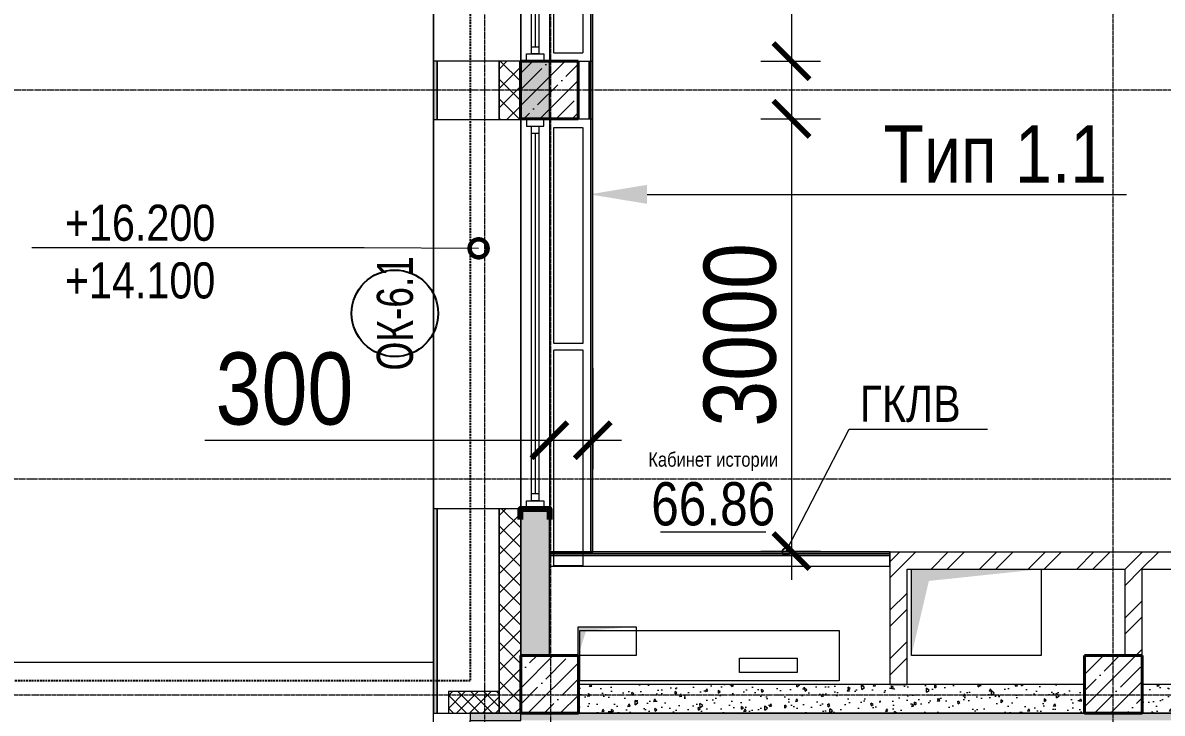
# Model space of a CAD drawing. Header units: millimetres. Extents: x -231292 to 573618, y -153144 to 564035.
# Drawn here: x 92826 to 100728, y 434777 to 439568 of the extents above; entities that cross this region are included whole.
import ezdxf
from ezdxf import colors
from ezdxf.entities.mleader import LeaderData, LeaderLine
from ezdxf.enums import TextEntityAlignment as Align
from ezdxf.math import Vec2, Vec3

# ---------------------------------------------------------------- set-up
doc = ezdxf.new("R2010")
doc.units = ezdxf.units.MM
for name, pattern in [('CENTER2', [28.575, 19.05, -3.175, 3.175, -3.175]), ('DASHED', [19.05, 12.7, -6.35]), ('HIDDEN2', [4.7625, 3.175, -1.5875])]:
    doc.linetypes.add(name, pattern=pattern)
doc.layers.get('0').update_dxf_attribs({"color": 250})
doc.layers.get('Defpoints').update_dxf_attribs({"color": 250})
for name, color, linetype, lineweight in [('A-AREA', 250, 'Continuous', 15), ('A-Wall_Материал_Газоблок_Контур', 250, 'Continuous', 0), ('АР_Колонны', 250, 'Continuous', 35), ('АР_Окна', 250, 'Continuous', 5), ('АР_Окна марка', 250, 'Continuous', 9), ('АР_Отопительные приборы', 250, 'HIDDEN2', 0), ('АР_площадь пом', 250, 'Continuous', 5), ('АР_Размеры обшивки', 250, 'Continuous', 5), ('АР_Стены ЖБ', 250, 'Continuous', 35), ('АР_Стены кирпич', 250, 'Continuous', 20), ('АР_Стены ПЕНОблок', 250, 'Continuous', 20), ('АР_Стены_дефшов', 250, 'Continuous', 0), ('АР_Тонкая', 250, 'Continuous', 5), ('АР_Утеплитель', 250, 'Continuous', 0), ('АР_ФАСАД', 250, 'Continuous', 9), ('АР_Штриховка', 250, 'Continuous', 0), ('Зашивка радиаторов тип 1 (фанера и МДФ)', 250, 'Continuous', 0), ('Зашивки ГКЛ на всю высоту', 250, 'Continuous', 0), ('КМ_Фахверки', 250, 'Continuous', 80), ('Марка окна', 250, 'Continuous', 0), ('ОВ_коллекторы', 250, 'Continuous', 30), ('ОВ_Отопление', 250, 'Continuous', 0), ('ОВ_Шахты_блок 4.1', 250, 'Continuous', 5), ('Размеры зашивки ГКЛ', 250, 'Continuous', 0), ('РД_Оси_100', 250, 'Continuous', 0)]:
    doc.layers.add(name, color=color, linetype=linetype, lineweight=lineweight)
doc.layers.add('АР_Делит', color=250, linetype='Continuous', lineweight=0, plot=False)
doc.layers.add('РД_Витраж_проем', color=250, linetype='Continuous', lineweight=0, plot=False)
doc.styles.add('Arial_09', font='ARIALN.TTF', dxfattribs={"width": 0.9})
doc.styles.add('Isocpeur3', font='isocpeur.ttf')
doc.styles.add('style1', font='ARIALN.TTF')
doc.dimstyles.new('Dim200_ареал', dxfattribs={"dimscale": 100, "dimtxt": 5, "dimasz": 2.5, "dimexe": 2, "dimexo": 2, "dimgap": 1, "dimtad": 1, "dimzin": 12, "dimdsep": 46, "dimtxsty": 'style1', "dimblk": 'ARCHTICK', "dimcen": 3, "dimdle": 2, "dimclrd": 256, "dimclre": 256, "dimaunit": 1, "dimadec": 0, "dimazin": 3, "dimtfac": 1, "dimtmove": 1, "dimatfit": 3, "dimldrblk": 'OPEN30', "dimfxl": 5, "dimfxlon": 1, "dimtolj": 1, "dimtzin": 0, "dimlwd": 9, "dimlwe": 9, "dimarcsym": 0})
pattern_1 = [(45, (50428.77, 366201.75), (-112.2532, 112.2532), []), (45, (50541.02, 366201.75), (-112.2532, 112.2532), [198.4375, -39.6875, 0, -39.6875])]

# ---------------------------------------------------------------- blocks, each defined once
blk = doc.blocks.new('otv')
at = {"linetype": 'Continuous'}
blk.add_lwpolyline([(0, -1), (0, 0), (1, 0), (1, -1)], close=True, dxfattribs=at)
blk.add_solid([(0, -1), (0, 0), (0.1346, -0.1366), (1, 0)], dxfattribs=at)
blk = doc.blocks.new('_DotSmall')
at = {"color": 0, "linetype": 'ByBlock', "const_width": 0.5}
blk.add_lwpolyline([(-0.0625, 0, 1), (0.0625, 0, 1)], format="xyb", close=True, dxfattribs=at)
blk = doc.blocks.new('Ф_пеноблок 200')
at = {"layer": 'КМ_Фахверки'}
blk.add_lwpolyline([(0, -75), (0, 0), (200, 0), (200, -75)], dxfattribs=at)
blk = doc.blocks.new('СОШ_2200_АР_ОСИ_М100_28.05.24')
at = {"layer": 'РД_Оси_100', "linetype": 'CENTER2'}
for p, q in [((49960, -6155), (49960, 139938.679)), ((-5954.958, 72900), (95715.503, 72900))]:
    blk.add_line(p, q, dxfattribs=at)
for points in [[(45530, 139938.679), (45600, 139538.679), (45600, -6163.457)], [(46060, -6163.105), (46060, 139538.679), (46130, 139938.679)], [(119910, 70200), (-5954.958, 70200)], [(95715.503, 68700), (-5454.958, 68700), (-5954.958, 68850)]]:
    blk.add_lwpolyline(points, dxfattribs=at)
blk = doc.blocks.new('Bottom_L_1500')
at = {"layer": 'АР_Отопительные приборы'}
blk.add_lwpolyline([(750, -100), (-750, -100), (-750, 100), (750, 100)], close=True, dxfattribs=at)
blk = doc.blocks.new('_ArchTick')
at = {"color": 0, "linetype": 'ByBlock', "const_width": 0.15}
blk.add_lwpolyline([(-0.5, -0.5), (0.5, 0.5)], dxfattribs=at)
blk = doc.blocks.new('*D1065')
at = {"layer": 'Defpoints', "color": 0, "transparency": 16777216}
for p in [(96478.8, 437496.2), (96778.8, 437496.2), (96778.8, 436671.2)]:
    blk.add_point(p, dxfattribs=at)
at = {"layer": 'АР_Размеры обшивки', "lineweight": 9, "transparency": 16777216}
for p, q in [((96478.8, 437171.2), (96478.8, 436471.2)), ((96778.8, 437171.2), (96778.8, 436471.2)), ((94088.7, 436671.2), (96478.8, 436671.2)), ((96278.8, 436671.2), (96978.8, 436671.2))]:
    blk.add_line(p, q, dxfattribs=at)
at = {"layer": 'АР_Размеры обшивки', "lineweight": 9, "transparency": 16777216, "xscale": 250, "yscale": 250, "zscale": 250, "rotation": 180}
blk.add_blockref('_ArchTick', (96478.8, 436671.2), dxfattribs=at)
at = {"layer": 'АР_Размеры обшивки', "lineweight": 9, "transparency": 16777216, "xscale": 250, "yscale": 250, "zscale": 250}
blk.add_blockref('_ArchTick', (96778.8, 436671.2), dxfattribs=at)
at = {"layer": 'АР_Размеры обшивки', "color": 0, "transparency": 16777216, "insert": (94640.8, 437026.5), "char_height": 500, "attachment_point": 5, "style": 'style1'}
blk.add_mtext('\\A1;300', dxfattribs=at)
blk = doc.blocks.new('_Open30')
at = {"color": 0, "linetype": 'ByBlock', "lineweight": -2}
for p, q in [((-1, 0.268), (0, 0)), ((0, 0), (-1, -0.268)), ((0, 0), (-1, 0))]:
    blk.add_line(p, q, dxfattribs=at)
blk = doc.blocks.new('*D1066')
at = {"layer": 'Defpoints', "color": 0, "transparency": 16777216}
for p in [(97744.1, 438901.7), (97744.1, 435902), (98157.1, 435902)]:
    blk.add_point(p, dxfattribs=at)
at = {"layer": 'АР_Размеры обшивки', "lineweight": 9, "transparency": 16777216}
for p, q in [((98157.1, 439101.7), (98157.1, 435702)), ((97944.1, 438901.7), (98357.1, 438901.7)), ((97944.1, 435902), (98357.1, 435902))]:
    blk.add_line(p, q, dxfattribs=at)
at = {"layer": 'АР_Размеры обшивки', "lineweight": 9, "transparency": 16777216, "xscale": 250, "yscale": 250, "zscale": 250}
for p, rotation in [((98157.1, 438901.7), 90), ((98157.1, 435902), 270)]:
    blk.add_blockref('_ArchTick', p, dxfattribs=dict(at, rotation=rotation))
at = {"layer": 'АР_Размеры обшивки', "color": 0, "transparency": 16777216, "insert": (97801.8, 437401.9), "char_height": 500, "attachment_point": 5, "rotation": 90, "style": 'style1'}
blk.add_mtext('\\A1;3000', dxfattribs=at)
blk = doc.blocks.new('*D1067')
at = {"layer": 'Defpoints', "color": 0, "transparency": 16777216}
for p in [(97744.1, 444651.8), (97744.1, 439301.8), (98157.1, 439301.8)]:
    blk.add_point(p, dxfattribs=at)
at = {"layer": 'АР_Размеры обшивки', "lineweight": 9, "transparency": 16777216}
for p, q in [((98157.1, 444851.8), (98157.1, 439101.8)), ((97944.1, 444651.8), (98357.1, 444651.8)), ((97944.1, 439301.8), (98357.1, 439301.8))]:
    blk.add_line(p, q, dxfattribs=at)
at = {"layer": 'АР_Размеры обшивки', "lineweight": 9, "transparency": 16777216, "xscale": 250, "yscale": 250, "zscale": 250}
for p, rotation in [((98157.1, 444651.8), 90), ((98157.1, 439301.8), 270)]:
    blk.add_blockref('_ArchTick', p, dxfattribs=dict(at, rotation=rotation))
at = {"layer": 'АР_Размеры обшивки', "color": 0, "transparency": 16777216, "insert": (97801.8, 441976.8), "char_height": 500, "attachment_point": 5, "rotation": 90, "style": 'style1'}
blk.add_mtext('\\A1;5350', dxfattribs=at)
blk = doc.blocks.new('MOK-МаркаПомещения1')
at = {"layer": 'A-AREA', "color": 0}
blk.add_line((-3.651, -1.944), (3.649, -1.944), dxfattribs=at)
at = {"layer": 'A-AREA', "color": 0, "style": 'style1'}
blk.add_attdef('АР-ПОМЕЩЕНИЕ:ПЛОЩАДЬ', text='', height=3, dxfattribs=at).set_placement((0, 0), align=Align.MIDDLE)
at = {"layer": 'Defpoints', "style": 'style1', "flags": 8}
blk.add_attdef('АР-ПОМЕЩЕНИЕ:НАИМЕНОВАНИЕ', text='', height=1, dxfattribs=at).set_placement((0, 2.956), align=Align.MIDDLE)
blk = doc.blocks.new('МОК-Наименование')
at = {"layer": 'Defpoints'}
blk.add_circle((0, 0), 3, dxfattribs=at)
at = {"color": 0, "linetype": 'ByBlock', "lineweight": -2, "style": 'Isocpeur3', "width": 0.8, "flags": 4}
blk.add_attdef('АР-ОКНО:НАИМЕНОВАНИЕ', text='', height=2.5, dxfattribs=at).set_placement((0, 0), align=Align.MIDDLE)

msp = doc.modelspace()

# ---------------------------------------------------------------- hatches: boundary and pattern name
at = {"layer": 'АР_Штриховка', "linetype": 'Continuous', "lineweight": 0}
h = msp.add_hatch(dxfattribs=at)
h.set_pattern_fill('ANSI37', color=256, scale=30, style=0)
h.set_pattern_definition([(45, (50428.77, 366201.75), (-67.35192, 67.35192), []), (135, (50428.77, 366201.75), (-67.35192, -67.35192), [])])
h.paths.add_polyline_path([(96128.918, 434776.753), (96278.918, 434776.753), (96278.917, 436195.83), (96128.917, 436195.83)], flags=0)
h.paths.add_polyline_path([(96128.916, 438895.83), (96278.916, 438895.83), (96278.916, 439301.753), (96128.916, 439301.753)], flags=0)
h.paths.add_polyline_path([(96128.916, 440801.753), (96278.916, 440801.753), (96278.915, 442195.83), (96128.915, 442195.83)], flags=0)
h.paths.add_polyline_path([(96128.915, 443695.83), (96278.915, 443695.83), (96278.915, 445301.753), (96128.915, 445301.752)], flags=0)
h.paths.add_polyline_path([(96128.914, 446801.752), (96278.914, 446801.753), (96278.914, 448201.753), (96128.914, 448201.752)], flags=0)
h.paths.add_polyline_path([(96128.913, 450901.752), (96278.913, 450901.753), (96278.913, 451301.753), (96128.913, 451301.752)], flags=0)
h.paths.add_polyline_path([(96128.912, 452801.752), (96278.912, 452801.753), (96278.912, 454051.752), (96128.912, 454051.752)], flags=0)
h.paths.add_polyline_path([(96128.911, 456751.752), (96278.911, 456751.752), (96278.911, 457251.753), (96128.911, 457401.753)], flags=0)
h = msp.add_hatch(dxfattribs=at)
h.set_pattern_fill('AR-CONC', color=256, angle=45, style=0)
h.set_pattern_definition([(95, (50428.77, 366201.75), (140.09465, 117.55338), [19.05, -209.55]), (40, (50428.77, 366201.75), (-160.01845, 110.17673), [15.24, -167.6406]), (145.45144, (50440.44, 366211.55), (-19.9238, 227.7301), [16.19, -178.09024]), (91.1842, (50392.85, 366237.67), (221.41024, 161.9534), [28.575, -314.325]), (141.63556, (50411.3, 366251.17), (-7.0866, 342.82676), [24.285, -267.1356]), (36.18415, (50392.85, 366237.67), (-7.0866, 342.8268), [22.86, -251.4597]), (66, (50419.79, 366246.65), (179.51998, 34.89515), [19.05, -209.55]), (11, (50419.79, 366246.65), (-86.53993, 173.9412), [15.24, -167.64]), (116.45145, (50434.75, 366249.56), (92.98005, 208.83634), [16.19, -178.08994]), (82.5, (50428.77, 366201.75), (-57.60547, 61.973414), [0, -165.608, 0, -170.18, 0, -168.275]), (52.5, (50428.77, 366201.75), (-23.58973, 118.087), [0, -97.028, 0, -161.798, 0, -64.135]), (12.5, (50388.716, 366161.7), (99.927863, 91.826196), [0, -63.5, 0, -198.12, 0, -262.89]), (2.5, (50370.76, 366143.74), (86.7639, 122.72239), [0, -82.55, 0, -131.572, 0, -186.69])])
h.paths.add_polyline_path([(96278.918, 435177.235), (96478.918, 435177.234), (96478.925, 436201.753), (96278.925, 436201.754)], flags=0)
h.paths.add_polyline_path([(96278.943, 438901.754), (96478.943, 438901.753), (96478.946, 439301.753), (96278.946, 439301.754)], flags=0)
h.paths.add_polyline_path([(96278.956, 440801.754), (96478.956, 440801.753), (96478.965, 442195.829), (96278.965, 442195.831)], flags=0)
h.paths.add_polyline_path([(96278.976, 443695.831), (96478.976, 443695.829), (96478.987, 445301.753), (96278.987, 445301.754)], flags=0)
h.paths.add_polyline_path([(96278.997, 446801.754), (96478.997, 446801.753), (96479.006, 448201.753), (96279.006, 448201.754)], flags=0)
h.paths.add_polyline_path([(96279.025, 450901.754), (96479.025, 450901.753), (96479.027, 451301.753), (96279.027, 451301.754)], flags=0)
h.paths.add_polyline_path([(96279.037, 452801.754), (96479.037, 452801.753), (96479.046, 454051.752), (96279.046, 454051.754)], flags=0)
h.paths.add_polyline_path([(96279.064, 456751.754), (96479.064, 456751.752), (96479.068, 457251.753), (96279.068, 457251.754)], flags=0)
at = {"layer": 'АР_Штриховка', "linetype": 'Continuous', "lineweight": 5}
h = msp.add_hatch(dxfattribs=at)
h.set_pattern_fill('ANSI35', color=256, scale=25, style=0)
h.set_pattern_definition(pattern_1)
h.paths.add_polyline_path([(96278.768, 438901.753), (96678.768, 438901.753), (96678.768, 439301.753), (96278.768, 439301.753)], flags=0)
at = {"layer": 'АР_Штриховка', "linetype": 'Continuous', "lineweight": 0}
h = msp.add_hatch(dxfattribs=at)
h.set_pattern_fill('ANSI32', color=256, scale=25, angle=-360, style=0)
h.set_pattern_definition([(45, (50428.77, 366201.75), (-168.3798, 168.3798), []), (45, (50541.02, 366201.75), (-168.3798, 168.3798), [])])
h.paths.add_polyline_path([(98838.76, 435896.753), (98958.76, 435776.753), (100468.768, 435776.753), (100508.768, 435806.753), (100468.768, 435896.753)], flags=0)
h.paths.add_polyline_path([(100468.768, 435896.753), (100508.768, 435806.753), (100588.768, 435776.753), (104028.768, 435776.753), (104028.768, 435896.753)], flags=0)
h = msp.add_hatch(dxfattribs=at)
h.set_pattern_fill('ANSI32', color=256, scale=25, style=0)
h.set_pattern_definition([(45, (50428.77, 366201.75), (-168.3798, 168.3798), []), (45, (50541.02, 366201.75), (-168.3798, 168.3798), [])])
h.paths.add_polyline_path([(98838.76, 434976.759), (98958.76, 434976.759), (98958.76, 435776.752), (98838.76, 435896.752)], flags=0)
h = msp.add_hatch(dxfattribs=at)
h.set_pattern_fill('ANSI32', color=256, scale=25, angle=-360, style=0)
h.set_pattern_definition([(45, (50428.77, 366201.75), (-168.3798, 168.3798), []), (45, (50541.02, 366201.75), (-168.3798, 168.3798), [])])
h.paths.add_polyline_path([(100588.768, 435776.752), (100508.768, 435806.752), (100468.768, 435776.752), (100468.768, 435176.758), (100588.768, 435176.758)], flags=0)
at = {"layer": 'АР_Штриховка', "linetype": 'Continuous', "lineweight": 5}
h = msp.add_hatch(dxfattribs=at)
h.set_pattern_fill('ANSI35', color=256, scale=25, style=0)
h.set_pattern_definition(pattern_1)
h.paths.add_polyline_path([(96278.918, 434776.753), (96678.918, 434776.753), (96678.918, 435177.234), (96278.918, 435177.234)], flags=0)
h = msp.add_hatch(dxfattribs=at)
h.set_pattern_fill('ANSI35', color=256, scale=25, style=0)
h.set_pattern_definition(pattern_1)
h.paths.add_polyline_path([(100188.768, 434776.753), (100588.768, 434776.753), (100588.768, 435176.753), (100188.768, 435176.753)], flags=0)
at = {"layer": 'АР_Штриховка', "linetype": 'Continuous', "lineweight": 0}
h = msp.add_hatch(dxfattribs=at)
h.set_pattern_fill('AR-CONC', color=256, angle=-314.9999997, style=0)
h.set_pattern_definition([(95, (50428.77, 366201.75), (140.09465, 117.55338), [19.05, -209.55]), (40, (50428.77, 366201.75), (-160.01845, 110.17673), [15.24, -167.6406]), (145.45144, (50440.44, 366211.55), (-19.9238, 227.7301), [16.19, -178.09024]), (91.1842, (50392.85, 366237.67), (221.41024, 161.9534), [28.575, -314.325]), (141.63556, (50411.3, 366251.17), (-7.0866, 342.8268), [24.285, -267.1356]), (36.18415, (50392.85, 366237.67), (-7.0866, 342.8268), [22.86, -251.4597]), (66, (50419.79, 366246.65), (179.51998, 34.89515), [19.05, -209.55]), (11, (50419.79, 366246.65), (-86.53993, 173.9412), [15.24, -167.64]), (116.45145, (50434.75, 366249.56), (92.98005, 208.83634), [16.19, -178.08994]), (82.5, (50428.77, 366201.75), (-57.60547, 61.973413), [0, -165.608, 0, -170.18, 0, -168.275]), (52.5, (50428.77, 366201.75), (-23.58973, 118.087), [0, -97.028, 0, -161.798, 0, -64.135]), (12.5, (50388.716, 366161.7), (99.92786, 91.826196), [0, -63.5, 0, -198.12, 0, -262.89]), (2.5, (50370.76, 366143.74), (86.7639, 122.7224), [0, -82.55, 0, -131.572, 0, -186.69])])
h.paths.add_polyline_path([(96678.917, 434976.753), (96678.917, 434776.753), (100188.767, 434776.753), (100188.767, 434976.753)], flags=0)
h = msp.add_hatch(dxfattribs=at)
h.set_pattern_fill('AR-CONC', color=256, angle=45, style=0)
h.set_pattern_definition([(95, (50428.77, 366201.75), (140.09465, 117.55338), [19.05, -209.55]), (40, (50428.77, 366201.75), (-160.01845, 110.17673), [15.24, -167.6406]), (145.45144, (50440.44, 366211.55), (-19.9238, 227.7301), [16.19, -178.09024]), (91.1842, (50392.85, 366237.67), (221.41024, 161.9534), [28.575, -314.325]), (141.63556, (50411.3, 366251.17), (-7.0866, 342.8268), [24.285, -267.1356]), (36.18415, (50392.85, 366237.67), (-7.0866, 342.8268), [22.86, -251.4597]), (66, (50419.79, 366246.65), (179.51998, 34.89515), [19.05, -209.55]), (11, (50419.79, 366246.65), (-86.53993, 173.9412), [15.24, -167.64]), (116.45145, (50434.75, 366249.56), (92.98005, 208.83634), [16.19, -178.08994]), (82.5, (50428.77, 366201.75), (-57.60547, 61.973414), [0, -165.608, 0, -170.18, 0, -168.275]), (52.5, (50428.77, 366201.75), (-23.58973, 118.087), [0, -97.028, 0, -161.798, 0, -64.135]), (12.5, (50388.716, 366161.7), (99.927863, 91.826196), [0, -63.5, 0, -198.12, 0, -262.89]), (2.5, (50370.76, 366143.74), (86.7639, 122.7224), [0, -82.55, 0, -131.572, 0, -186.69])])
h.paths.add_polyline_path([(100588.768, 434976.753), (100588.768, 434776.753), (103328.768, 434776.753), (103328.768, 434976.753)], flags=0)
h = msp.add_hatch(dxfattribs=at)
h.set_pattern_fill('ANSI37', color=256, scale=20, style=0)
h.set_pattern_definition([(45, (50428.77, 366201.75), (-44.90128, 44.90128), []), (135, (50428.77, 366201.75), (-44.90128, -44.90128), [])])
h.paths.add_polyline_path([(95778.736, 434926.71), (95778.749, 434776.71), (96131.265, 434776.74), (96131.252, 434926.74)], flags=0)
h = msp.add_hatch(dxfattribs=at)
h.set_pattern_fill('HONEY', color=256, scale=10, style=0)
h.set_pattern_definition([(0, (50428.768, 366201.753), (47.625, 27.4963064), [31.75, -63.5]), (120, (50428.768, 366201.753), (-47.625, 27.496307), [31.75, -63.5]), (60, (50428.768, 366201.753), (1e-07, 54.992613), [-63.5, 31.75])])
h.paths.add_polyline_path([(95928.768, 434776.753), (95928.768, 434726.753), (104818.768, 434726.753), (104818.768, 434776.753)], flags=0)
h.paths.add_polyline_path([(106698.768, 434776.753), (106698.768, 434726.753), (116228.768, 434726.753), (116228.768, 434776.753)], flags=0)

# ---------------------------------------------------------------- linework, layer by layer
at = {"layer": 'A-Wall_Материал_Газоблок_Контур', "linetype": 'Continuous', "lineweight": 0}
for p, q in [((95673.916, 440801.753), (95673.916, 439301.753)), ((96278.916, 439301.753), (96278.916, 440801.753)), ((96278.917, 436195.83), (96278.916, 438895.83))]:
    msp.add_line(p, q, dxfattribs=at)
at = {"layer": 'АР_Делит'}
msp.add_lwpolyline([(95673.768, 434546.753), (95673.768, 457506.753), (165383.768, 457506.753)], dxfattribs=at)
msp.add_lwpolyline([(98488.768, 435001.753), (96688.768, 435001.753), (96688.768, 435351.753), (98488.768, 435351.753)], close=True, dxfattribs=at)
at = {"layer": 'АР_Колонны', "linetype": 'HIDDEN2', "lineweight": 25}
for p, q in [((96278.768, 439301.753), (96678.768, 439301.753)), ((96278.768, 438901.753), (96278.768, 439301.753)), ((96678.768, 439301.753), (96678.768, 438901.753)), ((96678.768, 438901.753), (96278.768, 438901.753)), ((96278.918, 435177.234), (96678.918, 435177.234)), ((96278.918, 434776.753), (96278.918, 435177.234)), ((96678.918, 435177.234), (96678.918, 434776.753)), ((100188.768, 435176.753), (100588.768, 435176.753)), ((100188.768, 434776.753), (100188.768, 435176.753)), ((100588.768, 435176.753), (100588.768, 434776.753)), ((96678.918, 434776.753), (96278.918, 434776.753)), ((100588.768, 434776.753), (100188.768, 434776.753))]:
    msp.add_line(p, q, dxfattribs=at)
at = {"layer": 'АР_Колонны', "linetype": 'Continuous', "lineweight": 35}
for p, q in [((96678.768, 439301.753), (96278.768, 439301.753)), ((96278.768, 439301.753), (96278.768, 438901.753)), ((96678.768, 438901.753), (96678.768, 439301.753)), ((96278.768, 438901.753), (96678.768, 438901.753)), ((96678.918, 435177.234), (96278.918, 435177.234)), ((96278.918, 435177.234), (96278.918, 434776.753)), ((96678.918, 434776.753), (96678.918, 435177.234)), ((100588.768, 435176.753), (100188.768, 435176.753)), ((100188.768, 435176.753), (100188.768, 434776.753)), ((100588.768, 434776.753), (100588.768, 435176.753)), ((96278.918, 434776.753), (96678.918, 434776.753)), ((100188.768, 434776.753), (100588.768, 434776.753))]:
    msp.add_line(p, q, dxfattribs=at)
at = {"layer": 'АР_Окна', "linetype": 'Continuous', "lineweight": 5}
for p, q in [((96278.956, 440801.754), (96278.946, 439301.754)), ((96478.956, 440801.753), (96478.946, 439301.753)), ((96378.955, 440701.753), (96378.946, 439401.753)), ((96353.946, 439401.753), (96403.946, 439401.753)), ((96278.943, 438901.754), (96278.925, 436201.754)), ((96478.943, 438901.753), (96478.925, 436201.753)), ((96353.942, 438801.753), (96403.942, 438801.753)), ((96378.942, 438801.753), (96378.925, 436301.753)), ((96353.925, 436301.753), (96403.925, 436301.753))]:
    msp.add_line(p, q, dxfattribs=at)
for points in [[(96353.956, 440751.753), (96403.956, 440751.753), (96403.946, 439351.753), (96353.946, 439351.753)], [(96438.946, 439351.753), (96438.946, 439301.753), (96318.946, 439301.754), (96318.946, 439351.754)], [(96438.943, 438851.753), (96438.943, 438901.753), (96318.943, 438901.754), (96318.943, 438851.754)], [(96353.943, 438851.753), (96403.943, 438851.753), (96403.925, 436251.753), (96353.925, 436251.753)], [(96438.925, 436251.753), (96438.925, 436201.753), (96318.925, 436201.754), (96318.925, 436251.754)]]:
    msp.add_lwpolyline(points, close=True, dxfattribs=at)
at = {"layer": 'АР_Стены ЖБ', "linetype": 'Continuous', "lineweight": 40}
for p, q in [((96678.768, 439301.753), (96278.768, 439301.753)), ((96278.768, 439301.753), (96278.768, 438901.753)), ((96678.768, 438901.753), (96678.768, 439301.753)), ((96278.768, 438901.753), (96678.768, 438901.753)), ((96678.918, 435177.234), (96278.918, 435177.234)), ((96278.918, 435177.234), (96278.918, 434776.753)), ((96678.918, 434776.753), (96678.918, 435177.234)), ((100588.768, 435176.753), (100188.768, 435176.753)), ((100188.768, 435176.753), (100188.768, 434776.753)), ((100588.768, 434776.753), (100588.768, 435176.753)), ((96278.918, 434776.753), (96678.918, 434776.753)), ((100188.768, 434776.753), (100588.768, 434776.753))]:
    msp.add_line(p, q, dxfattribs=at)
at = {"layer": 'АР_Стены кирпич', "linetype": 'Continuous', "lineweight": 20}
for p, q in [((98838.76, 435896.752), (98838.76, 434976.759)), ((98838.76, 435896.752), (104028.768, 435896.752)), ((98958.76, 434976.759), (98958.76, 435776.752)), ((98958.76, 435776.752), (100468.768, 435776.752)), ((100468.768, 435776.752), (100468.768, 435176.758)), ((100588.768, 435776.752), (104028.768, 435776.752)), ((100588.768, 435176.758), (100588.768, 435776.752)), ((100468.768, 435176.758), (100588.768, 435176.758)), ((98838.76, 434976.759), (98958.76, 434976.759))]:
    msp.add_line(p, q, dxfattribs=at)
at = {"layer": 'АР_Стены ПЕНОблок', "linetype": 'Continuous', "lineweight": 20}
for p, q in [((96278.946, 439301.754), (96278.943, 438901.754)), ((96478.946, 439301.753), (96278.946, 439301.754)), ((96478.943, 438901.753), (96478.946, 439301.753)), ((96278.943, 438901.754), (96478.943, 438901.753)), ((96278.925, 436201.754), (96278.918, 435177.235)), ((96478.925, 436201.753), (96278.925, 436201.754)), ((96478.918, 435177.234), (96478.925, 436201.753)), ((96278.918, 435177.235), (96478.918, 435177.234)), ((96678.918, 434976.753), (96678.918, 434776.753)), ((100188.768, 434976.753), (96678.918, 434976.753)), ((100188.768, 434776.753), (100188.768, 434976.753)), ((100588.768, 434976.753), (100588.768, 434776.753)), ((103328.768, 434976.753), (100588.768, 434976.753)), ((96678.918, 434776.753), (100188.768, 434776.753)), ((100588.768, 434776.753), (103328.768, 434776.753))]:
    msp.add_line(p, q, dxfattribs=at)
at = {"layer": 'АР_Стены_дефшов', "linetype": 'Continuous', "lineweight": 0}
for p, q in [((95928.768, 434776.753), (95928.768, 434726.753)), ((104818.768, 434776.753), (95928.768, 434776.753))]:
    msp.add_line(p, q, dxfattribs=at)
at = {"layer": 'АР_Тонкая', "linetype": 'Continuous', "lineweight": 5}
for p, q in [((95698.916, 439301.753), (95673.916, 439301.753)), ((95673.916, 439301.753), (95673.916, 438895.829)), ((96128.916, 439301.753), (95698.916, 439301.753)), ((95698.916, 439301.753), (95698.916, 438895.829)), ((95698.916, 438895.829), (95698.916, 439301.753)), ((96128.916, 438895.83), (96128.916, 439301.753)), ((95673.916, 438895.829), (95698.916, 438895.829)), ((95698.916, 438895.829), (96128.916, 438895.83)), ((95698.917, 436195.829), (95673.917, 436195.829)), ((95673.917, 436195.829), (95673.918, 434776.752)), ((96128.917, 436195.83), (95698.917, 436195.829)), ((95698.917, 436195.829), (95698.918, 434776.752)), ((95698.918, 434776.752), (95698.917, 436195.829)), ((96128.918, 434776.753), (96128.917, 436195.83)), ((95673.918, 434776.752), (95698.918, 434776.752)), ((95698.918, 434776.752), (96128.918, 434776.753))]:
    msp.add_line(p, q, dxfattribs=at)
at = {"layer": 'АР_Утеплитель', "linetype": 'Continuous', "lineweight": 0}
for p, q in [((96278.916, 439301.753), (96128.916, 439301.753)), ((96128.916, 439301.753), (96128.916, 438895.83)), ((96278.916, 438895.83), (96278.916, 439301.753)), ((96128.916, 438895.83), (96278.916, 438895.83)), ((96278.917, 436195.83), (96128.917, 436195.83)), ((96128.917, 436195.83), (96128.918, 434776.753)), ((96278.918, 434776.753), (96278.917, 436195.83)), ((96131.252, 434926.74), (95778.736, 434926.71)), ((95778.736, 434926.71), (95778.749, 434776.71)), ((96131.265, 434776.74), (96131.252, 434926.74)), ((96128.918, 434776.753), (96278.918, 434776.753))]:
    msp.add_line(p, q, dxfattribs=at)
at = {"layer": 'АР_ФАСАД'}
msp.add_lwpolyline([(95698.768, 392371.753), (70298.768, 392371.753), (70298.768, 435131.753), (95673.768, 435131.753)], dxfattribs=at)
at = {"layer": 'Зашивка радиаторов тип 1 (фанера и МДФ)', "linetype": 'Continuous', "lineweight": 0}
for p, q in [((96478.983, 444651.753), (96479.064, 439301.753)), ((96766.564, 439301.757), (96766.483, 444651.757)), ((96766.483, 444651.757), (96766.564, 439301.757)), ((96779.064, 439301.757), (96778.983, 444651.757)), ((96479.064, 439301.753), (96779.064, 439301.757)), ((96479.064, 438901.752), (96479.019, 435896.984)), ((96479.064, 438901.752), (96779.064, 438901.747)), ((96766.519, 435896.982), (96766.564, 438901.748)), ((96766.564, 438901.748), (96766.519, 435896.982)), ((96779.019, 435896.982), (96779.064, 438901.747)), ((96479.019, 435896.984), (96779.019, 435896.982))]:
    msp.add_line(p, q, dxfattribs=at)
at = {"layer": 'Зашивки ГКЛ на всю высоту', "linetype": 'Continuous', "lineweight": 0}
for p, q in [((96678.765, 439301.753), (96778.765, 439301.753)), ((96678.765, 439301.753), (96678.768, 438901.752)), ((96753.765, 439301.753), (96753.768, 438901.752)), ((96753.768, 438901.752), (96753.765, 439301.753)), ((96766.265, 439301.753), (96766.268, 438901.752)), ((96766.268, 438901.752), (96766.265, 439301.753)), ((96778.768, 438901.753), (96778.765, 439301.753)), ((96678.768, 438901.752), (96778.768, 438901.753)), ((96479.019, 435896.984), (96478.732, 435896.984)), ((96478.732, 435796.984), (96478.732, 435896.984)), ((96478.732, 435884.484), (96479.019, 435884.484)), ((96479.019, 435884.484), (96478.732, 435884.484)), ((98838.76, 435896.973), (96479.019, 435896.984)), ((96479.019, 435884.484), (98838.76, 435884.473)), ((98838.76, 435884.473), (96479.019, 435884.484)), ((98838.76, 435796.973), (98838.76, 435896.973)), ((96478.732, 435871.984), (96479.019, 435871.984)), ((96479.019, 435871.984), (96478.732, 435871.984)), ((96479.019, 435871.984), (98838.76, 435871.973)), ((98838.76, 435871.973), (96479.019, 435871.984)), ((96478.732, 435796.984), (96479.018, 435796.984)), ((96479.018, 435796.984), (98838.76, 435796.973))]:
    msp.add_line(p, q, dxfattribs=at)
at = {"layer": 'ОВ_коллекторы', "lineweight": 5}
msp.add_lwpolyline([(98196.269, 435058.261), (97796.269, 435058.261), (97796.269, 435158.261), (98196.269, 435158.261)], close=True, dxfattribs=at)
at = {"layer": 'РД_Витраж_проем', "linetype": 'Continuous', "lineweight": 0}
for p, q in [((95673.916, 440801.753), (95673.916, 439301.753)), ((96278.916, 440801.753), (96278.916, 439301.753)), ((96278.916, 438895.83), (96278.917, 436195.83))]:
    msp.add_line(p, q, dxfattribs=at)

# ---------------------------------------------------------------- block references
at = {"layer": 'АР_Отопительные приборы'}
for p, rotation in [((96608.932, 440107.566), 270), ((96608.932, 438092.131), 270), ((96608.932, 436548.491), 269.9999999999936)]:
    msp.add_blockref('Bottom_L_1500', p, dxfattribs=dict(at, rotation=rotation))
at = {"layer": 'АР_площадь пом', "linetype": 'Continuous', "lineweight": 5}
ref = msp.add_blockref('MOK-МаркаПомещения1', (97614.319, 436230.264), dxfattribs=dict(at, xscale=100, yscale=100, zscale=100))
ref.add_attrib('АР-ПОМЕЩЕНИЕ:НАИМЕНОВАНИЕ', 'Кабинет истории', dxfattribs={"layer": 'Defpoints', "height": 100, "style": 'style1'}).set_placement((97614.319, 436525.826), align=Align.MIDDLE)
ref.add_attrib('АР-ПОМЕЩЕНИЕ:ПЛОЩАДЬ', '66.86', dxfattribs={"layer": 'A-AREA', "color": 0, "height": 300, "style": 'style1'}).set_placement((97614.319, 436230.264), align=Align.MIDDLE)
at = {"layer": 'КМ_Фахверки'}
msp.add_blockref('Ф_пеноблок 200', (96278.768, 436195.828), dxfattribs=at)
at = {"layer": 'ОВ_Отопление', "xscale": 400, "yscale": 200}
msp.add_blockref('otv', (96678.768, 435376.753), dxfattribs=at)
at = {"layer": 'ОВ_Шахты_блок 4.1', "xscale": 900, "yscale": 600}
msp.add_blockref('otv', (98988.76, 435776.752), dxfattribs=at)

# ---------------------------------------------------------------- dimensions: what is measured, and where the dimension line sits
at = {"layer": 'АР_Размеры обшивки'}
for base, p1, p2, picture, middle in [((98157.062, 439301.757), (97744.064, 444651.752), (97744.125, 439301.757), '*D1067', (97801.776, 441976.755)), ((98157.062, 435901.982), (97744.064, 438901.747), (97744.09, 435901.982), '*D1066', (97801.776, 437401.865))]:
    dim = msp.add_linear_dim(base=base, p1=p1, p2=p2, angle=90, dimstyle='Dim200_ареал', override={"dimdec": 0}, dxfattribs=at)
    dim.commit()
    dim.dimension.update_dxf_attribs({"geometry": picture, "text_midpoint": middle})

# ---------------------------------------------------------------- leaders
at = {"layer": 'Размеры зашивки ГКЛ'}
ml = msp.add_multileader_mtext('Standard', dxfattribs=at)
ml.set_content('\\pxsm1;Тип 1.1 ', color=(0, 0, 138), style='style1')
ml.set_leader_properties(color=256, linetype='ByLayer', lineweight=9)
ml.build(insert=Vec2(0, 0))
ml.multileader.update_dxf_attribs({"has_dogleg": 0, "text_left_attachment_type": 6, "text_right_attachment_type": 6, "text_bottom_attachment_type": 10, "dogleg_length": 25, "arrow_head_size": 400})
ctx = ml.context
ctx.base_point, ctx.char_height, ctx.arrow_head_size, ctx.landing_gap_size, ctx.plane_origin = Vec3(98745.928, 438377.52), 400, 400, 50, Vec3(90961.03, 445348.085)
ctx.left_attachment, ctx.right_attachment, ctx.top_attachment = 6, 6, 10
notes = []
notes.append((ctx, [(0, (1, 1, 0), (98720.928, 438377.52), (1, 0), 25, [(1, [(96755.162, 438377.52)], 0, [])])]))
ctx.mtext.insert, ctx.mtext.width, ctx.mtext.defined_height, ctx.mtext.line_spacing_factor, ctx.mtext.flow_direction = Vec3(98795.928, 438857.52), 1668.44707, 600, 0.3, 5
ml = msp.add_multileader_mtext('Standard', dxfattribs=at)
ml.set_content('\\pxsm1;ГКЛВ', color=256, style='style1')
ml.set_leader_properties(color=256, linetype='ByLayer', lineweight=9)
ml.set_arrow_properties(name='DOTSMALL')
ml.build(insert=Vec2(0, 0))
ml.multileader.update_dxf_attribs({"text_left_attachment_type": 6, "text_right_attachment_type": 6, "text_bottom_attachment_type": 10, "dogleg_length": 25, "arrow_head_size": 100})
ctx = ml.context
ctx.base_point, ctx.char_height, ctx.arrow_head_size, ctx.landing_gap_size, ctx.plane_origin = Vec3(98581.768, 436748.753), 250, 100, 50, Vec3(88958.913, 444097.432)
ctx.left_attachment, ctx.right_attachment, ctx.top_attachment = 6, 6, 10
notes.append((ctx, [(0, (1, 1, 0), (98556.768, 436748.753), (1, 0), 25, [(1, [(98118.768, 435896.973)], 0, [])])]))
ctx.mtext.insert, ctx.mtext.width, ctx.mtext.defined_height, ctx.mtext.line_spacing_factor, ctx.mtext.flow_direction = Vec3(98631.768, 437048.753), 1126.26794, 600, 0.3, 5
for ctx, leaders in notes:
    for number, flags, end, landing, length, lines in leaders:
        leader = LeaderData()
        leader.index, (leader.has_last_leader_line, leader.has_dogleg_vector, leader.attachment_direction) = number, flags
        leader.last_leader_point, leader.dogleg_vector, leader.dogleg_length = Vec3(end), Vec3(landing), length
        for number, points, colour, breaks in lines:
            line = LeaderLine()
            line.index, line.vertices, line.color, line.breaks = number, Vec3.list(points), colors.encode_raw_color(colour), breaks
            leader.lines.append(line)
        ctx.leaders.append(leader)

# ---------------------------------------------------------------- next in the draw order: leaders
at = {"layer": 'Марка окна', "lineweight": 0, "ltscale": 20}
ml = msp.add_multileader_mtext('Standard', dxfattribs=at)
ml.set_content('+16.200\\P+14.100', color=256, style='style1')
ml.set_leader_properties(color=256, linetype='ByLayer', lineweight=-1)
ml.set_arrow_properties(name='DOTSMALL')
ml.build(insert=Vec2(0, 0))
ml.multileader.update_dxf_attribs({"text_left_attachment_type": 6, "text_right_attachment_type": 6, "dogleg_length": 200, "arrow_head_size": 250})
ctx = ml.context
ctx.base_point, ctx.char_height, ctx.arrow_head_size, ctx.landing_gap_size, ctx.plane_origin = Vec3(93117.986, 438005.471), 250, 250, 0, Vec3(93512.962, 437320.944)
ctx.left_attachment, ctx.right_attachment = 6, 6
notes = []
notes.append((ctx, [(0, (1, 1, 0), (95193.062, 438005.471), (-1, 0), 1061.605, [(0, [(95987.176, 438002.801)], 0, [])])]))
ctx.mtext.insert, ctx.mtext.line_spacing_factor, ctx.mtext.flow_direction = Vec3(93117.986, 438305.471), 0.96, 5
ctx.mtext.has_bg_fill, ctx.mtext.bg_color, ctx.mtext.bg_scale_factor, ctx.mtext.bg_transparency, ctx.mtext.use_window_bg_color = 1, -1027028792, 1.5, 0, 1
for ctx, leaders in notes:
    for number, flags, end, landing, length, lines in leaders:
        leader = LeaderData()
        leader.index, (leader.has_last_leader_line, leader.has_dogleg_vector, leader.attachment_direction) = number, flags
        leader.last_leader_point, leader.dogleg_vector, leader.dogleg_length = Vec3(end), Vec3(landing), length
        for number, points, colour, breaks in lines:
            line = LeaderLine()
            line.index, line.vertices, line.color, line.breaks = number, Vec3.list(points), colors.encode_raw_color(colour), breaks
            leader.lines.append(line)
        ctx.leaders.append(leader)

# ---------------------------------------------------------------- next in the draw order: hatches: boundary and pattern name
at = {"layer": 'АР_Штриховка', "linetype": 'Continuous', "lineweight": 0}
h = msp.add_hatch(dxfattribs=at)
h.set_pattern_fill('_U', color=256, style=0, pattern_type=0)
h.set_pattern_definition([(360, (50428.7677, 366201.7525), (7e-17, 1), [])])
h.paths.add_polyline_path([(95673.918, 434776.752), (95698.918, 434776.752), (95698.917, 436195.829), (95673.917, 436195.829)], flags=0)
h.paths.add_polyline_path([(95673.916, 438895.829), (95698.916, 438895.829), (95698.916, 439301.753), (95673.916, 439301.753)], flags=0)
h.paths.add_polyline_path([(95673.916, 440801.753), (95698.916, 440801.753), (95698.915, 442195.829), (95673.915, 442195.829)], flags=0)
h.paths.add_polyline_path([(95673.915, 443695.829), (95698.915, 443695.829), (95698.915, 445301.752), (95673.915, 445301.752)], flags=0)
h.paths.add_polyline_path([(95673.914, 446801.752), (95698.914, 446801.752), (95698.914, 448201.752), (95673.914, 448201.752)], flags=0)
h.paths.add_polyline_path([(95673.913, 450901.752), (95698.913, 450901.752), (95698.913, 451301.752), (95673.913, 451301.752)], flags=0)
h.paths.add_polyline_path([(95673.912, 452801.752), (95698.912, 452801.752), (95698.912, 454051.752), (95673.912, 454051.752)], flags=0)
h.paths.add_polyline_path([(95673.911, 456751.752), (95698.911, 456751.752), (95698.911, 457481.753), (95673.911, 457506.753)], flags=0)

# ---------------------------------------------------------------- next in the draw order: linework, layer by layer
at = {"layer": 'A-Wall_Материал_Газоблок_Контур', "linetype": 'Continuous', "lineweight": 0}
msp.add_line((95673.916, 438895.829), (95673.917, 436195.829), dxfattribs=at)
at = {"layer": 'АР_Делит', "linetype": 'DASHED', "lineweight": 25}
msp.add_lwpolyline([(78128.768, 453401.753), (95928.768, 453401.753), (95928.768, 435001.753), (78128.768, 435001.753)], close=True, dxfattribs=at)
at = {"layer": 'КМ_Фахверки', "lineweight": 5}
msp.add_lwpolyline([(96278.918, 457251.752), (165128.768, 457251.753), (165128.768, 366101.753), (95928.768, 366101.753), (95928.768, 434726.753), (96278.918, 434726.753), (96278.918, 457251.752)], dxfattribs=at)
at = {"layer": 'РД_Витраж_проем', "linetype": 'Continuous', "lineweight": 0}
msp.add_line((95673.916, 438895.829), (95673.917, 436195.829), dxfattribs=at)

# ---------------------------------------------------------------- next in the draw order: block references
at = {"layer": 'АР_Окна марка', "linetype": 'Continuous', "lineweight": 9}
ref = msp.add_blockref('МОК-Наименование', (95406.434, 437551.75, -300), dxfattribs=dict(at, xscale=100, yscale=100, zscale=100, rotation=90))
ref.add_attrib('АР-ОКНО:НАИМЕНОВАНИЕ', 'ОК-6.1', dxfattribs={"layer": '0', "color": 0, "linetype": 'ByBlock', "lineweight": -2, "height": 250, "rotation": 90, "style": 'Arial_09', "width": 0.9}).set_placement((95406.434, 437551.75, -300), align=Align.MIDDLE)
at = {"layer": 'РД_Оси_100'}
msp.add_blockref('СОШ_2200_АР_ОСИ_М100_28.05.24', (50428.768, 366201.753), dxfattribs=at)

# ---------------------------------------------------------------- next in the draw order: dimensions: what is measured, and where the dimension line sits
at = {"layer": 'АР_Размеры обшивки'}
dim = msp.add_linear_dim(base=(96778.77, 436671.233), p1=(96478.768, 437496.233), p2=(96778.77, 437496.229), dimstyle='Dim200_ареал', override={"dimdec": 0}, dxfattribs=at)
dim.commit()
dim.dimension.update_dxf_attribs({"geometry": '*D1065', "text_midpoint": (94640.768, 437020.233), "dimtype": 160})

doc.saveas('drawing.dxf')
